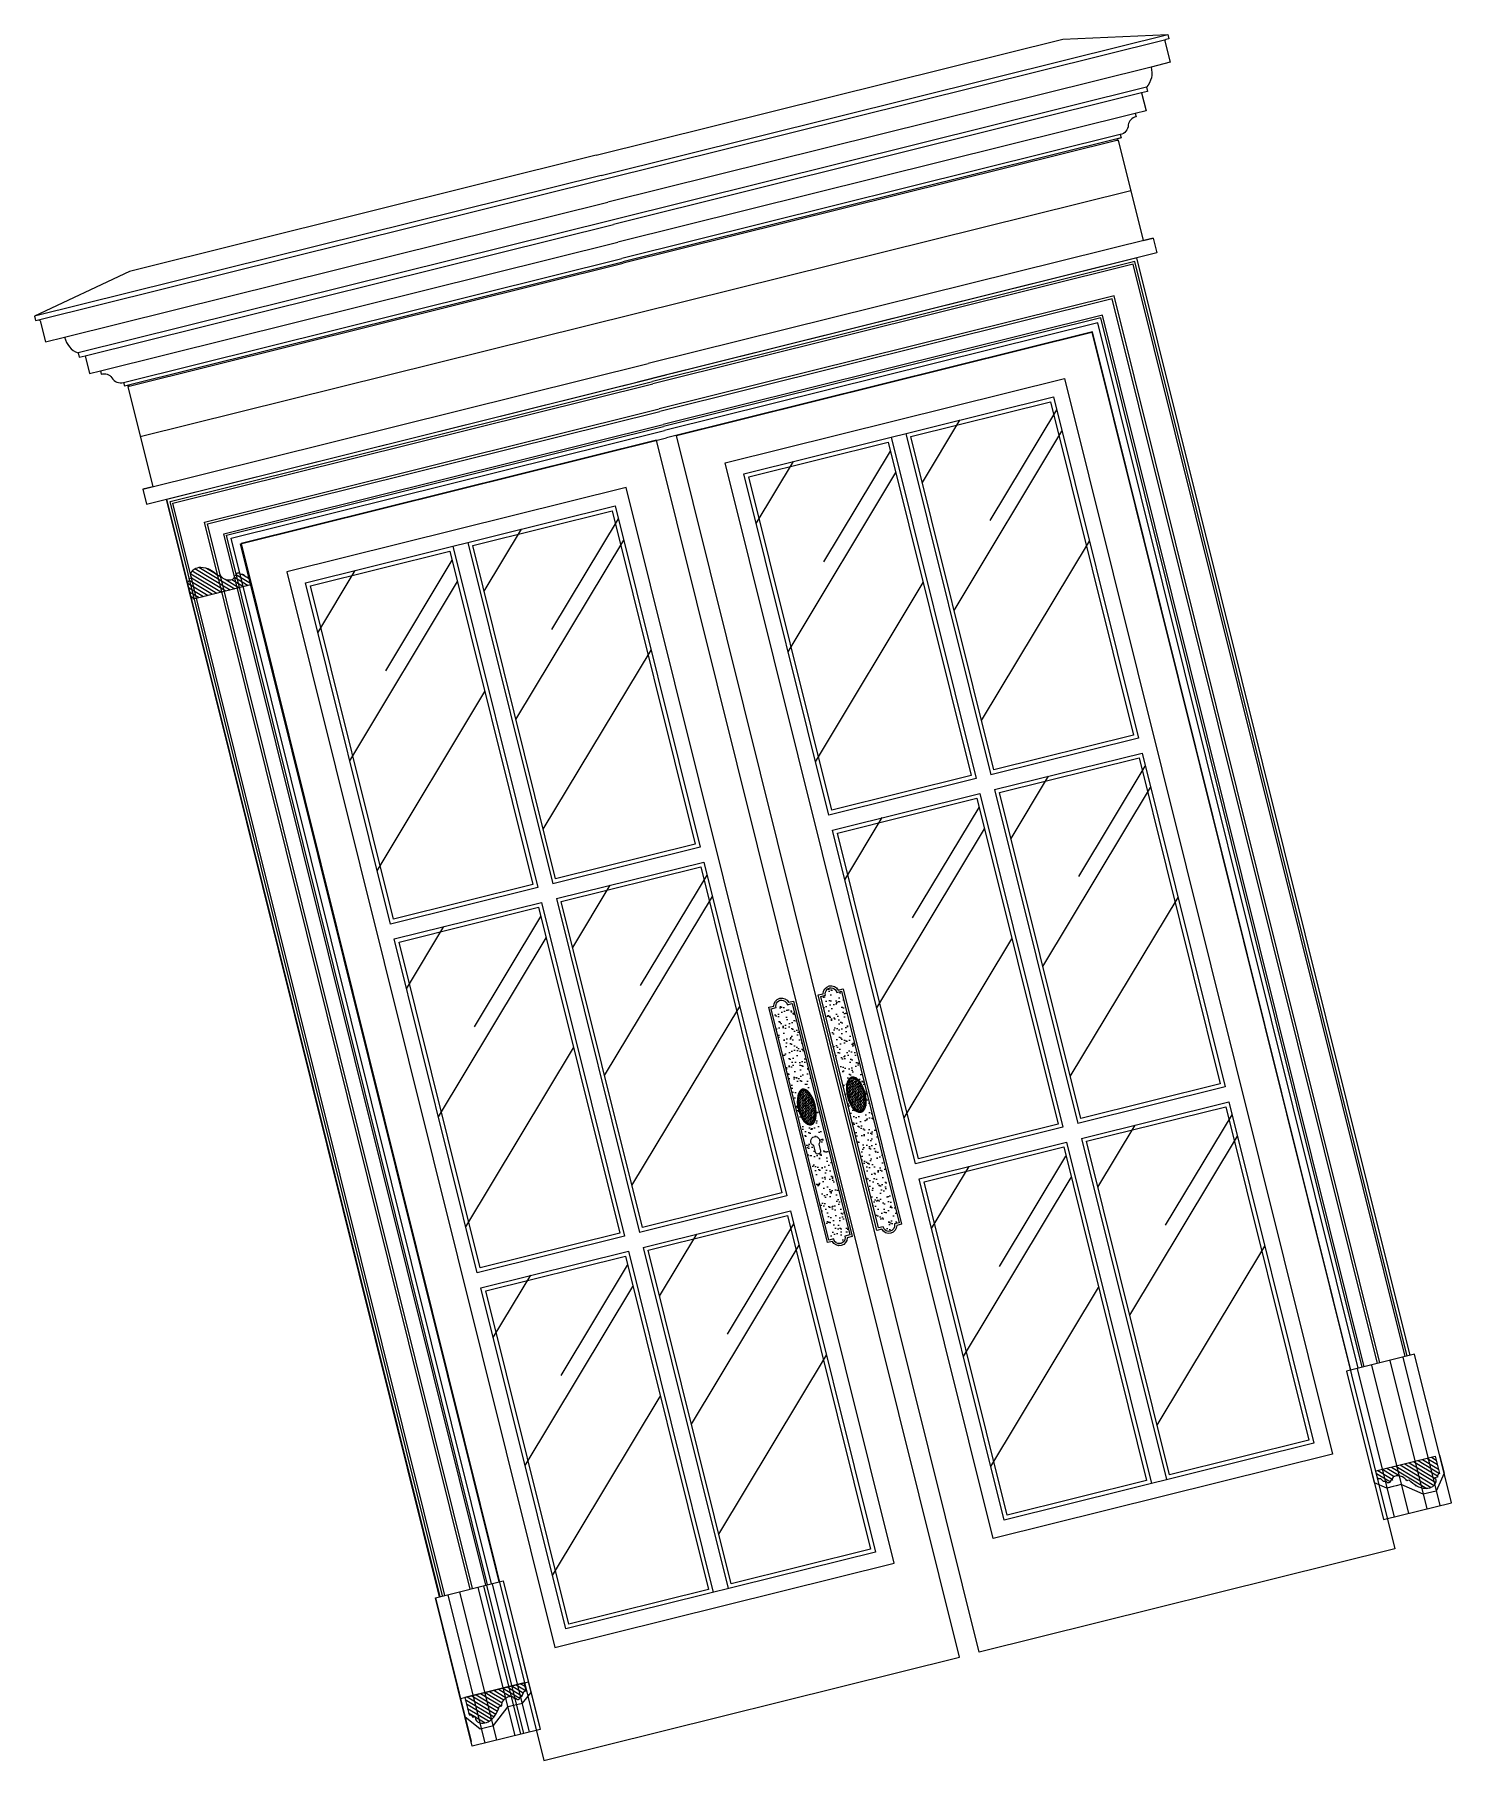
# Model space of a CAD drawing. Header units: inches. Extents: x -207898 to 3408902, y 497526 to 4632928.
# Drawn here: x 243022 to 245801, y 498471 to 501858 of the extents above; entities that cross this region are included whole.
import ezdxf

# ---------------------------------------------------------------- set-up
doc = ezdxf.new("R2010")
doc.units = ezdxf.units.IN
doc.header["$MEASUREMENT"] = 0
for name, color, linetype in [('8', 8, 'Continuous'), ('A-HATCH', 8, 'Continuous'), ('brass', 40, 'Continuous'), ('WOOD', 23, 'Continuous')]:
    doc.layers.add(name, color=color, linetype=linetype)
doc.layers.add('wood ELEVATION 2', color=32, linetype='Continuous', lineweight=18)
pattern_1 = [(148.971423, (246365.007, 479910.488), (-3.2732061, -5.4413805), [])]

msp = doc.modelspace()

# ---------------------------------------------------------------- hatches: boundary and pattern name
at = {"layer": 'A-HATCH'}
h = msp.add_hatch(dxfattribs=at)
h.set_pattern_fill('AR-RROOF', color=256, scale=20, angle=58.9714, style=0)
h.set_pattern_definition([(58.9714, (299905.6, 502671), (140.774, 1219.5395), [7620, -1016, 2540, -508]), (58.9714, (300036.2, 503380.9), (-840.819, -87.041), [1524, -167.64, 3048, -381]), (58.9714, (299666.52, 503111.25), (1069.9957, 2439.0581), [4064, -711.2, 2032, -508])])
h.paths.add_polyline_path([(245020.2, 501147.1), (244738.8, 501077.1), (244903.5, 500415.1), (245184.9, 500485.1)])
h = msp.add_hatch(dxfattribs=at)
h.set_pattern_fill('AR-RROOF', color=256, scale=20, angle=58.9714, style=0)
h.set_pattern_definition([(58.9714, (299579.57, 502589.9), (140.774, 1219.5395), [7620, -1016, 2540, -508]), (58.9714, (299710.2, 503299.8), (-840.819, -87.041), [1524, -167.64, 3048, -381]), (58.9714, (299340.48, 503030.13), (1069.9957, 2439.0581), [4064, -711.2, 2032, -508])])
h.paths.add_polyline_path([(244694.2, 501066), (244412.8, 500996), (244577.5, 500334), (244858.9, 500404)])
h = msp.add_hatch(dxfattribs=at)
h.set_pattern_fill('AR-RROOF', color=256, scale=20, angle=58.9714, style=0)
h.set_pattern_definition([(58.9714, (299045.86, 502457.1), (140.774, 1219.5395), [7620, -1016, 2540, -508]), (58.9714, (299176.5, 503167), (-840.819, -87.041), [1524, -167.64, 3048, -381]), (58.9714, (298806.78, 502897.35), (1069.9957, 2439.0581), [4064, -711.2, 2032, -508])])
h.paths.add_polyline_path([(244160.5, 500933.2), (243879.1, 500863.2), (244043.8, 500201.2), (244325.2, 500271.2)])
h = msp.add_hatch(dxfattribs=at)
h.set_pattern_fill('AR-RROOF', color=256, scale=20, angle=58.9714, style=0)
h.set_pattern_definition([(58.9714, (298719.83, 502376), (140.774, 1219.5395), [7620, -1016, 2540, -508]), (58.9714, (298850.44, 503085.9), (-840.819, -87.041), [1524, -167.64, 3048, -381]), (58.9714, (298480.74, 502816.23), (1069.9957, 2439.0581), [4064, -711.2, 2032, -508])])
h.paths.add_polyline_path([(243834.4, 500852.1), (243553, 500782.1), (243717.7, 500120), (243999.1, 500190.1)])
h = msp.add_hatch(dxfattribs=at)
h.set_pattern_fill('AR-RROOF', color=256, scale=20, angle=58.9714, style=0)
h.set_pattern_definition([(58.9714, (300079.5, 501972.1), (140.774, 1219.5395), [7620, -1016, 2540, -508]), (58.9714, (300210.1, 502682), (-840.819, -87.041), [1524, -167.64, 3048, -381]), (58.9714, (299840.4, 502412.32), (1069.9957, 2439.0581), [4064, -711.2, 2032, -508])])
h.paths.add_polyline_path([(245194.1, 500448.2), (244912.7, 500378.2), (245077.4, 499716.1), (245358.8, 499786.2)])
h = msp.add_hatch(dxfattribs=at)
h.set_pattern_fill('AR-RROOF', color=256, scale=20, angle=58.9714, style=0)
h.set_pattern_definition([(58.9714, (299753.46, 501890.97), (140.774, 1219.5395), [7620, -1016, 2540, -508]), (58.9714, (299884.1, 502600.86), (-840.819, -87.041), [1524, -167.64, 3048, -381]), (58.9714, (299514.37, 502331.2), (1069.9957, 2439.0581), [4064, -711.2, 2032, -508])])
h.paths.add_polyline_path([(244868.1, 500367.1), (244586.7, 500297.1), (244751.4, 499635), (245032.8, 499705)])
h = msp.add_hatch(dxfattribs=at)
h.set_pattern_fill('AR-RROOF', color=256, scale=20, angle=58.9714, style=0)
h.set_pattern_definition([(58.9714, (299219.76, 501758.2), (140.774, 1219.5395), [7620, -1016, 2540, -508]), (58.9714, (299350.4, 502468.1), (-840.819, -87.041), [1524, -167.64, 3048, -381]), (58.9714, (298980.67, 502198.42), (1069.9957, 2439.0581), [4064, -711.2, 2032, -508])])
h.paths.add_polyline_path([(244334.4, 500234.3), (244053, 500164.3), (244217.7, 499502.2), (244499.1, 499572.2)])
h = msp.add_hatch(dxfattribs=at)
h.set_pattern_fill('AR-RROOF', color=256, scale=20, angle=58.9714, style=0)
h.set_pattern_definition([(58.9714, (298893.7, 501677.07), (140.774, 1219.5395), [7620, -1016, 2540, -508]), (58.9714, (299024.33, 502386.96), (-840.819, -87.041), [1524, -167.64, 3048, -381]), (58.9714, (298654.63, 502117.3), (1069.9957, 2439.0581), [4064, -711.2, 2032, -508])])
h.paths.add_polyline_path([(244008.3, 500153.2), (243726.9, 500083.2), (243891.6, 499421.1), (244173, 499491.1)])
h = msp.add_hatch(dxfattribs=at)
h.set_pattern_fill('AR-RROOF', color=256, scale=20, angle=58.9714, style=0)
h.set_pattern_definition([(58.9714, (300249.77, 501287.7), (140.774, 1219.5395), [7620, -1016, 2540, -508]), (58.9714, (300380.4, 501997.6), (-840.819, -87.041), [1524, -167.64, 3048, -381]), (58.9714, (300010.68, 501727.95), (1069.9957, 2439.0581), [4064, -711.2, 2032, -508])])
h.paths.add_polyline_path([(245364.4, 499763.8), (245083, 499693.8), (245247.7, 499031.8), (245529.1, 499101.8)])
h = msp.add_hatch(dxfattribs=at)
h.set_pattern_fill('AR-RROOF', color=256, scale=20, angle=58.9714, style=0)
h.set_pattern_definition([(58.9714, (299923.73, 501206.6), (140.774, 1219.5395), [7620, -1016, 2540, -508]), (58.9714, (300054.34, 501916.5), (-840.819, -87.041), [1524, -167.64, 3048, -381]), (58.9714, (299684.64, 501646.83), (1069.9957, 2439.0581), [4064, -711.2, 2032, -508])])
h.paths.add_polyline_path([(245038.3, 499682.7), (244756.9, 499612.7), (244921.6, 498950.7), (245203, 499020.7)])
h = msp.add_hatch(dxfattribs=at)
h.set_pattern_fill('AR-RROOF', color=256, scale=20, angle=58.9714, style=0)
h.set_pattern_definition([(58.9714, (299390.03, 501073.8), (140.774, 1219.5395), [7620, -1016, 2540, -508]), (58.9714, (299520.64, 501783.7), (-840.819, -87.041), [1524, -167.64, 3048, -381]), (58.9714, (299150.94, 501514.05), (1069.9957, 2439.0581), [4064, -711.2, 2032, -508])])
h.paths.add_polyline_path([(244504.6, 499549.9), (244223.2, 499479.9), (244387.9, 498817.9), (244669.3, 498887.9)])
h = msp.add_hatch(dxfattribs=at)
h.set_pattern_fill('AR-RROOF', color=256, scale=20, angle=58.9714, style=0)
h.set_pattern_definition([(58.9714, (299064, 500992.7), (140.774, 1219.5395), [7620, -1016, 2540, -508]), (58.9714, (299194.6, 501702.6), (-840.819, -87.041), [1524, -167.64, 3048, -381]), (58.9714, (298824.9, 501432.93), (1069.9957, 2439.0581), [4064, -711.2, 2032, -508])])
h.paths.add_polyline_path([(244178.6, 499468.8), (243897.2, 499398.8), (244061.9, 498736.7), (244343.3, 498806.8)])
at = {"layer": 'brass', "lineweight": 0}
h = msp.add_hatch(dxfattribs=at)
h.set_pattern_fill('AR-SAND', color=256, scale=0.4, angle=13.9714)
h.set_pattern_definition([(51.471423, (189858.838, 499308.222), (-5.347595, 18.8428594), [0, -15.4432, 0, -17.272, 0, -16.51]), (21.471423, (189858.838, 499308.222), (10.526238, 32.166028), [0, -8.3312, 0, -13.9192, 0, -5.334]), (341.471423, (189846.71, 499305.205), (30.689795, 7.694809), [0, -5.08, 0, -18.288, 0, -23.876]), (331.471423, (189846.71, 499305.205), (27.48576, 16.027429), [0, -2.54, 0, -11.9888, 0, -13.716])])
edge = h.paths.add_edge_path()
edge.add_line((244563.8, 499970.4), (244573.2, 499972.8))
edge.add_arc((244584.1, 499976.1), 11.4, -349.0759, -162.9813, ccw=False)
edge.add_line((244595.3, 499978.2), (244604.6, 499980.6))
edge.add_line((244604.6, 499980.6), (244717.6, 499526.4))
edge.add_line((244717.6, 499526.4), (244708.2, 499524.1))
edge.add_arc((244697.4, 499520.8), 11.4, -169.0759, 17.0187, ccw=False)
edge.add_line((244686.2, 499518.6), (244676.8, 499516.3))
edge.add_line((244676.8, 499516.3), (244563.8, 499970.4))
edge = h.paths.add_edge_path(flags=16)
edge.add_line((244658.8, 499696.4), (244658.6, 499697.3))
edge.add_arc((244655.2, 499689.4), 8.54, 66.717, 138.3797)
edge.add_line((244648.8, 499695.1), (244649, 499694.5))
edge.add_arc((244655, 499690), 7.54, 59.1749, 142.4737, ccw=False)
edge = h.paths.add_edge_path(flags=16)
edge.add_ellipse((244633.5, 499777.5), major_axis=(8.7, -34.9), ratio=0.472222, start_angle=0, end_angle=360, ccw=False)
edge = h.paths.add_edge_path(flags=0)
edge.add_spline(control_points=[(244641.7, 499744.5), (244641, 499744.4), (244640.3, 499744.3), (244638.7, 499744.5), (244637.9, 499744.7), (244636.1, 499745.4), (244635.2, 499746), (244633.3, 499747.3), (244632.3, 499748.1), (244629.9, 499750.6), (244628.4, 499752.5), (244625.6, 499756.8), (244624.3, 499759.3), (244621.9, 499764.6), (244620.8, 499767.4), (244619, 499773.2), (244618.3, 499776.2), (244617.3, 499782.2), (244617, 499785.2), (244616.8, 499790.9), (244616.9, 499793.6), (244617.5, 499798.6), (244618, 499800.8), (244619.2, 499804.3), (244619.8, 499805.6), (244621.2, 499807.8), (244622, 499808.7), (244623.5, 499809.8), (244624.1, 499810.2), (244625.5, 499810.6), (244626.2, 499810.7), (244627.7, 499810.7), (244628.5, 499810.5), (244630.2, 499810), (244631.1, 499809.5), (244633, 499808.3), (244633.9, 499807.6), (244635.8, 499805.8), (244636.8, 499804.7), (244639.3, 499801.6), (244640.8, 499799.3), (244643.6, 499794.1), (244644.8, 499791.2), (244647, 499785.2), (244647.9, 499782), (244649.3, 499775.7), (244649.7, 499772.5), (244650.2, 499766.3), (244650.2, 499763.3), (244649.7, 499757.8), (244649.3, 499755.3), (244648.1, 499751.5), (244647.5, 499750.1), (244646.1, 499747.7), (244645.3, 499746.7), (244643.8, 499745.5), (244643.2, 499745.1), (244642.2, 499744.7), (244642, 499744.6), (244641.7, 499744.5)], knot_values=[0, 0, 0, 0, 0.16901, 0.16901, 0.33802, 0.33802, 0.50703, 0.50703, 0.67604, 0.67604, 0.938571, 0.938571, 1.201101, 1.201101, 1.463632, 1.463632, 1.726163, 1.726163, 1.988693, 1.988693, 2.251224, 2.251224, 2.513755, 2.513755, 2.724578, 2.724578, 2.935401, 2.935401, 3.103312, 3.103312, 3.271224, 3.271224, 3.439135, 3.439135, 3.607046, 3.607046, 3.774958, 3.774958, 3.942869, 3.942869, 4.222, 4.222, 4.501132, 4.501132, 4.780263, 4.780263, 5.059395, 5.059395, 5.338526, 5.338526, 5.617657, 5.617657, 5.833162, 5.833162, 6.048667, 6.048667, 6.216772, 6.216772, 6.283185, 6.283185, 6.283185, 6.283185], degree=3, periodic=0)
h = msp.add_hatch(dxfattribs=at)
h.set_pattern_fill('AR-SAND', color=256, scale=0.4, angle=13.9714)
h.set_pattern_definition([(51.471423, (189894.48, 499317.09), (-5.347595, 18.8428594), [0, -15.4432, 0, -17.272, 0, -16.51]), (21.471423, (189894.48, 499317.09), (10.526238, 32.166028), [0, -8.3312, 0, -13.9192, 0, -5.334]), (341.471423, (189882.353, 499314.073), (30.689795, 7.694809), [0, -5.08, 0, -18.288, 0, -23.876]), (331.471423, (189882.353, 499314.073), (27.48576, 16.027429), [0, -2.54, 0, -11.9888, 0, -13.716])])
h.paths.add_polyline_path([(244466.8, 499946.3), (244476.2, 499948.6, -1.054652), (244498.2, 499954.1), (244507.6, 499956.4), (244620.6, 499502.3), (244611.2, 499499.9, -1.054652), (244589.2, 499494.5), (244579.8, 499492.1)])
h.paths.add_polyline_path([(244563, 499667.3), (244559.8, 499680.4, 3.296663), (244550.1, 499678), (244553.3, 499664.9, 1)], flags=16)
edge = h.paths.add_edge_path(flags=16)
edge.add_ellipse((244536.4, 499753.4), major_axis=(8.7, -34.9), ratio=0.472222, start_angle=0, end_angle=360, ccw=False)
edge = h.paths.add_edge_path(flags=0)
edge.add_spline(control_points=[(244544.6, 499720.4), (244544, 499720.2), (244543.2, 499720.2), (244541.7, 499720.3), (244540.8, 499720.6), (244539.1, 499721.3), (244538.1, 499721.8), (244536.2, 499723.2), (244535.3, 499724), (244532.8, 499726.5), (244531.3, 499728.4), (244528.5, 499732.7), (244527.2, 499735.1), (244524.8, 499740.4), (244523.8, 499743.2), (244522, 499749.1), (244521.3, 499752.1), (244520.3, 499758.1), (244519.9, 499761.1), (244519.7, 499766.7), (244519.8, 499769.5), (244520.4, 499774.4), (244520.9, 499776.7), (244522.1, 499780.2), (244522.8, 499781.5), (244524.2, 499783.7), (244525, 499784.5), (244526.4, 499785.7), (244527.1, 499786), (244528.4, 499786.5), (244529.1, 499786.6), (244530.7, 499786.5), (244531.5, 499786.4), (244533.2, 499785.8), (244534.1, 499785.4), (244535.9, 499784.2), (244536.9, 499783.4), (244538.8, 499781.6), (244539.7, 499780.6), (244542.2, 499777.4), (244543.7, 499775.1), (244546.5, 499769.9), (244547.8, 499767.1), (244549.9, 499761), (244550.8, 499757.9), (244552.2, 499751.5), (244552.7, 499748.3), (244553.1, 499742.1), (244553.1, 499739.2), (244552.7, 499733.7), (244552.2, 499731.2), (244551, 499727.4), (244550.4, 499725.9), (244549, 499723.5), (244548.2, 499722.6), (244546.8, 499721.3), (244546.1, 499720.9), (244545.2, 499720.6), (244544.9, 499720.5), (244544.6, 499720.4)], knot_values=[0, 0, 0, 0, 0.16901, 0.16901, 0.33802, 0.33802, 0.50703, 0.50703, 0.67604, 0.67604, 0.938571, 0.938571, 1.201101, 1.201101, 1.463632, 1.463632, 1.726163, 1.726163, 1.988693, 1.988693, 2.251224, 2.251224, 2.513755, 2.513755, 2.724578, 2.724578, 2.935401, 2.935401, 3.103312, 3.103312, 3.271224, 3.271224, 3.439135, 3.439135, 3.607046, 3.607046, 3.774958, 3.774958, 3.942869, 3.942869, 4.222, 4.222, 4.501132, 4.501132, 4.780263, 4.780263, 5.059395, 5.059395, 5.338526, 5.338526, 5.617657, 5.617657, 5.833162, 5.833162, 6.048667, 6.048667, 6.216772, 6.216772, 6.283185, 6.283185, 6.283185, 6.283185], degree=3, periodic=0)
h = msp.add_hatch(dxfattribs=at)
h.set_pattern_fill('ANSI36', color=256, angle=13.9714)
h.set_pattern_definition([(58.971423, (189894.4806, 499317.0897), (0.1433651, 6.397811), [7.9375, -1.5875, 0, -1.5875])])
edge = h.paths.add_edge_path()
edge.add_spline(control_points=[(244544.6, 499720.4), (244544, 499720.2), (244543.2, 499720.2), (244541.7, 499720.3), (244540.8, 499720.6), (244539.1, 499721.3), (244538.1, 499721.8), (244536.2, 499723.2), (244535.3, 499724), (244532.8, 499726.5), (244531.3, 499728.4), (244528.5, 499732.7), (244527.2, 499735.1), (244524.8, 499740.4), (244523.8, 499743.2), (244522, 499749.1), (244521.3, 499752.1), (244520.3, 499758.1), (244519.9, 499761.1), (244519.7, 499766.7), (244519.8, 499769.5), (244520.4, 499774.4), (244520.9, 499776.7), (244522.1, 499780.2), (244522.8, 499781.5), (244524.2, 499783.7), (244525, 499784.5), (244526.4, 499785.7), (244527.1, 499786), (244528.4, 499786.5), (244529.1, 499786.6), (244530.7, 499786.5), (244531.5, 499786.4), (244533.2, 499785.8), (244534.1, 499785.4), (244535.9, 499784.2), (244536.9, 499783.4), (244538.8, 499781.6), (244539.7, 499780.6), (244542.2, 499777.4), (244543.7, 499775.1), (244546.5, 499769.9), (244547.8, 499767.1), (244549.9, 499761), (244550.8, 499757.9), (244552.2, 499751.5), (244552.7, 499748.3), (244553.1, 499742.1), (244553.1, 499739.2), (244552.7, 499733.7), (244552.2, 499731.2), (244551, 499727.4), (244550.4, 499725.9), (244549, 499723.5), (244548.2, 499722.6), (244546.8, 499721.3), (244546.1, 499720.9), (244545.2, 499720.6), (244544.9, 499720.5), (244544.6, 499720.4)], knot_values=[0, 0, 0, 0, 0.16901, 0.16901, 0.33802, 0.33802, 0.50703, 0.50703, 0.67604, 0.67604, 0.938571, 0.938571, 1.201101, 1.201101, 1.463632, 1.463632, 1.726163, 1.726163, 1.988693, 1.988693, 2.251224, 2.251224, 2.513755, 2.513755, 2.724578, 2.724578, 2.935401, 2.935401, 3.103312, 3.103312, 3.271224, 3.271224, 3.439135, 3.439135, 3.607046, 3.607046, 3.774958, 3.774958, 3.942869, 3.942869, 4.222, 4.222, 4.501132, 4.501132, 4.780263, 4.780263, 5.059395, 5.059395, 5.338526, 5.338526, 5.617657, 5.617657, 5.833162, 5.833162, 6.048667, 6.048667, 6.216772, 6.216772, 6.283185, 6.283185, 6.283185, 6.283185], degree=3, periodic=0)
h = msp.add_hatch(dxfattribs=at)
h.set_pattern_fill('ANSI36', color=256, angle=13.9714)
h.set_pattern_definition([(58.971423, (189858.8376, 499308.2218), (0.1433651, 6.397811), [7.9375, -1.5875, 0, -1.5875])])
edge = h.paths.add_edge_path()
edge.add_spline(control_points=[(244641.7, 499744.5), (244641, 499744.4), (244640.3, 499744.3), (244638.7, 499744.5), (244637.9, 499744.7), (244636.1, 499745.4), (244635.2, 499746), (244633.3, 499747.3), (244632.3, 499748.1), (244629.9, 499750.6), (244628.4, 499752.5), (244625.6, 499756.8), (244624.3, 499759.3), (244621.9, 499764.6), (244620.8, 499767.4), (244619, 499773.2), (244618.3, 499776.2), (244617.3, 499782.2), (244617, 499785.2), (244616.8, 499790.9), (244616.9, 499793.6), (244617.5, 499798.6), (244618, 499800.8), (244619.2, 499804.3), (244619.8, 499805.6), (244621.2, 499807.8), (244622, 499808.7), (244623.5, 499809.8), (244624.1, 499810.2), (244625.5, 499810.6), (244626.2, 499810.7), (244627.7, 499810.7), (244628.5, 499810.5), (244630.2, 499810), (244631.1, 499809.5), (244633, 499808.3), (244633.9, 499807.6), (244635.8, 499805.8), (244636.8, 499804.7), (244639.3, 499801.6), (244640.8, 499799.3), (244643.6, 499794.1), (244644.8, 499791.2), (244647, 499785.2), (244647.9, 499782), (244649.3, 499775.7), (244649.7, 499772.5), (244650.2, 499766.3), (244650.2, 499763.3), (244649.7, 499757.8), (244649.3, 499755.3), (244648.1, 499751.5), (244647.5, 499750.1), (244646.1, 499747.7), (244645.3, 499746.7), (244643.8, 499745.5), (244643.2, 499745.1), (244642.2, 499744.7), (244642, 499744.6), (244641.7, 499744.5)], knot_values=[0, 0, 0, 0, 0.16901, 0.16901, 0.33802, 0.33802, 0.50703, 0.50703, 0.67604, 0.67604, 0.938571, 0.938571, 1.201101, 1.201101, 1.463632, 1.463632, 1.726163, 1.726163, 1.988693, 1.988693, 2.251224, 2.251224, 2.513755, 2.513755, 2.724578, 2.724578, 2.935401, 2.935401, 3.103312, 3.103312, 3.271224, 3.271224, 3.439135, 3.439135, 3.607046, 3.607046, 3.774958, 3.774958, 3.942869, 3.942869, 4.222, 4.222, 4.501132, 4.501132, 4.780263, 4.780263, 5.059395, 5.059395, 5.338526, 5.338526, 5.617657, 5.617657, 5.833162, 5.833162, 6.048667, 6.048667, 6.216772, 6.216772, 6.283185, 6.283185, 6.283185, 6.283185], degree=3, periodic=0)
at = {"layer": 'WOOD', "ltscale": 5}
h = msp.add_hatch(dxfattribs=at)
h.set_pattern_fill('ANSI31', color=256, scale=2, angle=103.9714, style=0)
h.set_pattern_definition([(148.971423, (245988.935, 481422.081), (-3.2732061, -5.4413805), [])])
edge = h.paths.add_edge_path()
edge.add_spline(control_points=[(243330.1, 500791.8), (243329.3, 500793.4), (243327.1, 500798.1), (243330.3, 500807.1), (243341.1, 500813.3), (243355.1, 500813.3), (243369.3, 500806.9), (243377.1, 500800.3), (243380.9, 500796.5)], knot_values=[0, 0, 0, 0, 5.415004, 14.845554, 25.171787, 40.963284, 54.877228, 71.203181, 71.203181, 71.203181, 71.203181], degree=3, periodic=0)
edge.add_line((243380.9, 500796.5), (243385.8, 500797.7))
edge.add_spline(control_points=[(243385.8, 500797.7), (243386.2, 500797), (243387.9, 500794.1), (243393.1, 500789.6), (243401.5, 500787.2), (243408.6, 500788.2), (243412.5, 500790.7), (243413.8, 500793.3), (243413.8, 500795.1), (243413.5, 500796.1)], knot_values=[0, 0, 0, 0, 2.324395, 10.044553, 19.936108, 27.718662, 30.95963, 33.124227, 36.170003, 36.170003, 36.170003, 36.170003], degree=3, periodic=0)
edge.add_line((243413.5, 500796.1), (243417.4, 500797.1))
edge.add_arc((243421.3, 500798), 4, -346.0286, -166.0286, ccw=False)
edge.add_spline(control_points=[(243425.2, 500799), (243426.4, 500799.4), (243429, 500799.7), (243432.3, 500798.1), (243434.3, 500795.5), (243437.5, 500793.1), (243440.4, 500793.5), (243441.9, 500793.9)], knot_values=[0, 0, 0, 0, 4.057479, 7.238849, 10.438183, 13.975032, 18.589448, 18.589448, 18.589448, 18.589448], degree=3, periodic=0)
edge.add_line((243441.9, 500793.9), (243445.8, 500778.4))
edge.add_line((243445.8, 500778.4), (243329.3, 500749.4))
edge.add_line((243329.3, 500749.4), (243320.9, 500783.3))
edge.add_arc((243319.4, 500789.2), 6, -76.0286, 13.9714)
edge.add_line((243325.2, 500790.6), (243330.1, 500791.8))
h = msp.add_hatch(dxfattribs=at)
h.set_pattern_fill('ANSI31', color=256, scale=2, angle=103.9714, style=0)
h.set_pattern_definition(pattern_1)
edge = h.paths.add_edge_path()
edge.add_spline(control_points=[(245768.5, 499025.7), (245769.4, 499024.1), (245771.5, 499019.4), (245768.3, 499010.5), (245757.6, 499004.3), (245743.5, 499004.2), (245729.3, 499010.6), (245721.5, 499017.2), (245717.7, 499021)], knot_values=[0, 0, 0, 0, 5.415004, 14.845554, 25.171787, 40.963284, 54.877228, 71.203181, 71.203181, 71.203181, 71.203181], degree=3, periodic=0)
edge.add_line((245717.7, 499021), (245712.8, 499019.8))
edge.add_spline(control_points=[(245712.8, 499019.8), (245712.5, 499020.5), (245710.7, 499023.4), (245705.6, 499027.9), (245697.1, 499030.3), (245690, 499029.3), (245686.2, 499026.8), (245684.9, 499024.2), (245684.9, 499022.4), (245685.1, 499021.4)], knot_values=[0, 0, 0, 0, 2.324395, 10.044553, 19.936108, 27.718662, 30.95963, 33.124227, 36.170003, 36.170003, 36.170003, 36.170003], degree=3, periodic=0)
edge.add_line((245685.1, 499021.4), (245681.2, 499020.5))
edge.add_arc((245677.3, 499019.5), 4, -526.0286, -346.0286, ccw=False)
edge.add_spline(control_points=[(245673.5, 499018.5), (245672.2, 499018.1), (245669.6, 499017.9), (245666.3, 499019.4), (245664.4, 499022.1), (245661.1, 499024.4), (245658.2, 499024), (245656.7, 499023.6)], knot_values=[0, 0, 0, 0, 4.057479, 7.238849, 10.438183, 13.975032, 18.589448, 18.589448, 18.589448, 18.589448], degree=3, periodic=0)
edge.add_line((245656.7, 499023.6), (245652.9, 499039.2))
edge.add_line((245652.9, 499039.2), (245769.3, 499068.1))
edge.add_line((245769.3, 499068.1), (245777.8, 499034.2))
edge.add_arc((245779.2, 499028.4), 6, -256.0286, -166.0286)
edge.add_line((245773.4, 499026.9), (245768.5, 499025.7))
h = msp.add_hatch(dxfattribs=at)
h.set_pattern_fill('ANSI31', color=256, scale=2, angle=103.9714, style=0)
h.set_pattern_definition(pattern_1)
edge = h.paths.add_edge_path()
edge.add_spline(control_points=[(243886, 498557.3), (243886.1, 498555.5), (243886.3, 498550.4), (243893.4, 498544), (243905.8, 498543.5), (243918.2, 498550.1), (243927.7, 498562.4), (243931.6, 498571.8), (243933.1, 498577.1)], knot_values=[0, 0, 0, 0, 5.415004, 14.845554, 25.171787, 40.963284, 54.877228, 71.203181, 71.203181, 71.203181, 71.203181], degree=3, periodic=0)
edge.add_line((243933.1, 498577.1), (243938, 498578.3))
edge.add_spline(control_points=[(243938, 498578.3), (243938, 498579), (243938.2, 498582.4), (243940.6, 498588.8), (243947, 498594.9), (243953.7, 498597.3), (243958.3, 498596.9), (243960.6, 498595.3), (243961.5, 498593.7), (243961.8, 498592.7)], knot_values=[0, 0, 0, 0, 2.324395, 10.044553, 19.936108, 27.718662, 30.95963, 33.124227, 36.170003, 36.170003, 36.170003, 36.170003], degree=3, periodic=0)
edge.add_line((243961.8, 498592.7), (243965.6, 498593.6))
edge.add_arc((243969.5, 498594.6), 4, 193.9714, 373.9714)
edge.add_spline(control_points=[(243973.4, 498595.6), (243974.7, 498595.8), (243977.1, 498596.8), (243979.3, 498599.7), (243979.8, 498602.9), (243981.5, 498606.5), (243984.3, 498607.5), (243985.8, 498607.9)], knot_values=[0, 0, 0, 0, 4.057479, 7.238849, 10.438183, 13.975032, 18.589448, 18.589448, 18.589448, 18.589448], degree=3, periodic=0)
edge.add_line((243985.8, 498607.9), (243981.9, 498623.4))
edge.add_line((243981.9, 498623.4), (243865.5, 498594.5))
edge.add_line((243865.5, 498594.5), (243873.9, 498560.5))
edge.add_arc((243875.4, 498554.7), 6, 13.9714, 103.9714, ccw=False)
edge.add_line((243881.2, 498556.1), (243886, 498557.3))

# ---------------------------------------------------------------- linework, layer by layer
at = {"layer": '8', "ltscale": 5, "elevation": 0}
for points in [[(244280.6, 501071.6), (245095.7, 501274.4), (245689.9, 498886.2), (244874.8, 498683.4)], [(244241.8, 501062), (243426.6, 500859.2), (244020.8, 498470.9), (244836, 498673.7)]]:
    msp.add_lwpolyline(points, close=True, dxfattribs=at)
at = {"layer": 'brass', "elevation": 0}
for points in [[(244597.8, 499983), (244607.5, 499985.4), (244722.4, 499523.5), (244712.7, 499521.1, -0.798957), (244683.6, 499513.8), (244673.9, 499511.4), (244559, 499973.3), (244568.7, 499975.8, -0.798957)], [(244500.8, 499958.9), (244510.5, 499961.3), (244625.4, 499499.4), (244615.7, 499496.9, -0.798957), (244586.6, 499489.7), (244576.9, 499487.3), (244462, 499949.2), (244471.7, 499951.6, -0.798957)], [(244559.8, 499680.4), (244563, 499667.3, -1), (244553.3, 499664.9), (244550.1, 499678, -3.296663)]]:
    msp.add_lwpolyline(points, format="xyb", close=True, dxfattribs=at)
at = {"layer": 'brass', "lineweight": 0, "elevation": 0}
for points in [[(244595.3, 499978.2), (244604.6, 499980.6), (244717.6, 499526.4), (244708.2, 499524.1, -1.054652), (244686.2, 499518.6), (244676.8, 499516.3), (244563.8, 499970.4), (244573.2, 499972.8, -1.054652)], [(244498.2, 499954.1), (244507.6, 499956.4), (244620.6, 499502.3), (244611.2, 499499.9, -1.054652), (244589.2, 499494.5), (244579.8, 499492.1), (244466.8, 499946.3), (244476.2, 499948.6, -1.054652)]]:
    msp.add_lwpolyline(points, format="xyb", close=True, dxfattribs=at)
at = {"layer": 'brass'}
msp.add_ellipse((244633.5, 499777.5, 0), major_axis=(8.7, -34.9), ratio=0.472222, dxfattribs=at)
at = {"layer": 'brass', "extrusion": (0, 0, -1)}
msp.add_ellipse((244536.4, 499753.4, 0), major_axis=(8.7, -34.9), ratio=0.472222, dxfattribs=at)
at = {"layer": 'brass', "lineweight": 0}
for points in [[(244544.6, 499720.4, 0), (244544, 499720.2, 0), (244543.2, 499720.2, 0), (244541.7, 499720.3, 0), (244540.8, 499720.6, 0), (244539.1, 499721.3, 0), (244538.1, 499721.8, 0), (244536.2, 499723.2, 0), (244535.3, 499724, 0), (244532.8, 499726.5, 0), (244531.3, 499728.4, 0), (244528.5, 499732.7, 0), (244527.2, 499735.1, 0), (244524.8, 499740.4, 0), (244523.8, 499743.2, 0), (244522, 499749.1, 0), (244521.3, 499752.1, 0), (244520.3, 499758.1, 0), (244519.9, 499761.1, 0), (244519.7, 499766.7, 0), (244519.8, 499769.5, 0), (244520.4, 499774.4, 0), (244520.9, 499776.7, 0), (244522.1, 499780.2, 0), (244522.8, 499781.5, 0), (244524.2, 499783.7, 0), (244525, 499784.5, 0), (244526.4, 499785.7, 0), (244527.1, 499786, 0), (244528.4, 499786.5, 0), (244529.1, 499786.6, 0), (244530.7, 499786.5, 0), (244531.5, 499786.4, 0), (244533.2, 499785.8, 0), (244534.1, 499785.4, 0), (244535.9, 499784.2, 0), (244536.9, 499783.4, 0), (244538.8, 499781.6, 0), (244539.7, 499780.6, 0), (244542.2, 499777.4, 0), (244543.7, 499775.1, 0), (244546.5, 499769.9, 0), (244547.8, 499767.1, 0), (244549.9, 499761, 0), (244550.8, 499757.9, 0), (244552.2, 499751.5, 0), (244552.7, 499748.3, 0), (244553.1, 499742.1, 0), (244553.1, 499739.2, 0), (244552.7, 499733.7, 0), (244552.2, 499731.2, 0), (244551, 499727.4, 0), (244550.4, 499725.9, 0), (244549, 499723.5, 0), (244548.2, 499722.6, 0), (244546.8, 499721.3, 0), (244546.1, 499720.9, 0), (244545.2, 499720.6, 0), (244544.9, 499720.5, 0), (244544.6, 499720.4, 0)], [(244641.7, 499744.5, 0), (244642.4, 499744.7, 0), (244643.1, 499745, 0), (244644.4, 499745.9, 0), (244645, 499746.5, 0), (244646.2, 499747.9, 0), (244646.8, 499748.8, 0), (244647.8, 499750.9, 0), (244648.3, 499752.1, 0), (244649.3, 499755.5, 0), (244649.7, 499757.8, 0), (244650.2, 499762.9, 0), (244650.2, 499765.7, 0), (244649.8, 499771.5, 0), (244649.4, 499774.5, 0), (244648.3, 499780.5, 0), (244647.5, 499783.5, 0), (244645.6, 499789.3, 0), (244644.5, 499792, 0), (244642, 499797.2, 0), (244640.6, 499799.5, 0), (244637.8, 499803.6, 0), (244636.3, 499805.4, 0), (244633.6, 499807.9, 0), (244632.4, 499808.8, 0), (244630.1, 499810, 0), (244629, 499810.4, 0), (244627.2, 499810.7, 0), (244626.5, 499810.7, 0), (244625, 499810.5, 0), (244624.4, 499810.3, 0), (244623.1, 499809.5, 0), (244622.4, 499809, 0), (244621.2, 499807.7, 0), (244620.6, 499806.9, 0), (244619.5, 499805, 0), (244619, 499803.9, 0), (244618.2, 499801.4, 0), (244617.8, 499800, 0), (244617.1, 499796.1, 0), (244616.8, 499793.3, 0), (244616.8, 499787.4, 0), (244617.1, 499784.3, 0), (244618, 499778, 0), (244618.6, 499774.8, 0), (244620.4, 499768.5, 0), (244621.5, 499765.4, 0), (244624, 499759.8, 0), (244625.4, 499757.1, 0), (244628.4, 499752.5, 0), (244630, 499750.5, 0), (244632.8, 499747.7, 0), (244634, 499746.7, 0), (244636.4, 499745.3, 0), (244637.5, 499744.8, 0), (244639.4, 499744.4, 0), (244640.1, 499744.3, 0), (244641.1, 499744.4, 0), (244641.4, 499744.5, 0), (244641.7, 499744.5, 0)]]:
    msp.add_open_spline(points, degree=3, knots=[0, 0, 0, 0, 0.16901, 0.16901, 0.33802, 0.33802, 0.50703, 0.50703, 0.67604, 0.67604, 0.938571, 0.938571, 1.201101, 1.201101, 1.463632, 1.463632, 1.726163, 1.726163, 1.988693, 1.988693, 2.251224, 2.251224, 2.513755, 2.513755, 2.724578, 2.724578, 2.935401, 2.935401, 3.103312, 3.103312, 3.271224, 3.271224, 3.439135, 3.439135, 3.607046, 3.607046, 3.774958, 3.774958, 3.942869, 3.942869, 4.222, 4.222, 4.501132, 4.501132, 4.780263, 4.780263, 5.059395, 5.059395, 5.338526, 5.338526, 5.617657, 5.617657, 5.833162, 5.833162, 6.048667, 6.048667, 6.216772, 6.216772, 6.283185, 6.283185, 6.283185, 6.283185], dxfattribs=at)
at = {"layer": 'WOOD', "ltscale": 5}
msp.add_line((243941.1, 498823.4, 0), (244012.2, 498537.5, 0), dxfattribs=at)
at = {"layer": 'WOOD', "lineweight": 0, "elevation": 0}
for points in [[(243023.7, 501296.8), (243029.4, 501298.3)], [(243152.4, 501191.6), (243154.8, 501192.2)]]:
    msp.add_lwpolyline(points, dxfattribs=at)
at = {"layer": 'WOOD', "ltscale": 5, "elevation": 0}
for points in [[(243280.3, 500946.4), (244232.2, 501183.2)], [(243857.1, 498592.4), (243990.3, 498625.5)]]:
    msp.add_lwpolyline(points, dxfattribs=at)
at = {"layer": 'wood ELEVATION 2'}
for p, q in [((243229.1, 501069.2, 0), (245171.8, 501552.5, 0)), ((244154.9, 501494.2, 0), (243107.1, 501233.5, 0)), ((244701.9, 501067.9, 0), (244868.6, 500398.1, 0)), ((244731, 501075.2, 0), (244897.7, 500405.4, 0)), ((243842.2, 500854, 0), (244008.8, 500184.2, 0)), ((243871.3, 500861.3, 0), (244038, 500191.5, 0)), ((244875.8, 500369, 0), (245038.8, 499713.8, 0)), ((244904.9, 500376.3, 0), (245068, 499721, 0)), ((244016.1, 500155.1, 0), (244179.1, 499499.9, 0)), ((244045.2, 500162.4, 0), (244208.2, 499507.1, 0)), ((245046.1, 499684.6, 0), (245212.7, 499014.8, 0)), ((245075.2, 499691.9, 0), (245241.9, 499022.1, 0)), ((244215.5, 499478, 0), (244382.1, 498808.2, 0)), ((244186.4, 499470.7, 0), (244353, 498800.9, 0)), ((245615.9, 499240.1, 0), (245688.4, 498948.7, 0)), ((245644.1, 499247.1, 0), (245716.6, 498955.7, 0)), ((245680, 499256, 0), (245752.5, 498964.7, 0)), ((245705.8, 499262.4, 0), (245778.3, 498971.1, 0)), ((243855.1, 498802, 0), (243927.6, 498510.6, 0)), ((243891, 498810.9, 0), (243963.5, 498519.6, 0)), ((243902.5, 498813.8, 0), (243975, 498522.4, 0)), ((243908.3, 498815.2, 0), (243980.8, 498523.9, 0)), ((243919.2, 498817.9, 0), (243991.7, 498526.6, 0)), ((243807.8, 498790.2, 0), (243878.1, 498507.9, 0)), ((243832.3, 498796.3, 0), (243904.7, 498504.9, 0))]:
    msp.add_line(p, q, dxfattribs=at)
at = {"layer": 'wood ELEVATION 2', "elevation": 0}
for points in [[(243026.5, 501297.6), (245240.9, 501848.5)], [(245211.6, 501794.5), (244146.1, 501529.4)], [(245202.7, 501754.9), (244154.9, 501494.2)], [(245193.1, 501743.6), (244157, 501485.8)], [(245180.6, 501703.1), (244165.7, 501450.6)], [(245151.2, 501661.8), (244173.7, 501418.6)], [(245152.8, 501655.3), (244175.3, 501412.1)], [(245147.3, 501651), (244176, 501409.3)], [(244133.1, 501581.8), (243021.6, 501305.3)], [(243080.6, 501264.3), (244146.1, 501529.4)], [(243120.8, 501228), (244157, 501485.8)], [(243150.8, 501198.1), (244165.7, 501450.6)], [(245215.7, 501458.9), (244225, 501212.4)], [(243196.1, 501175.4), (244173.7, 501418.6)], [(243197.8, 501168.9), (244175.3, 501412.1)], [(243204.6, 501167.6), (244176, 501409.3)], [(245720.1, 499266), (245184.1, 501420.1), (244232.2, 501183.2)], [(245714.3, 499264.5), (245179.8, 501412.8), (244233.7, 501177.4)], [(245710, 499263.5), (245176.6, 501407.5), (244234.7, 501173.1)], [(245660.4, 499251.2), (245139.4, 501345.6), (244247.1, 501123.6)], [(245655.6, 499249.9), (245135.7, 501339.5), (244248.3, 501118.7)], [(245629.8, 499243.5), (245116.3, 501307.4), (244254.7, 501093)], [(245625.9, 499242.6), (245113.4, 501302.5), (244255.6, 501089.1)], [(245618.2, 499240.6), (245107.6, 501292.8), (244257.6, 501081.4)], [(245603.6, 499237), (245096.7, 501274.7), (244261.2, 501066.8)], [(243234.2, 500965.9), (244225, 501212.4)], [(243816.2, 498792.3), (243280.3, 500946.4), (244232.2, 501183.2)], [(243822.1, 498793.8), (243287.6, 500942), (244233.7, 501177.4)], [(243826.3, 498794.8), (243292.9, 500938.8), (244234.7, 501173.1)], [(244868.6, 500398.1), (244579.4, 500326.2), (244412.8, 500996), (245020.2, 501147.1), (245186.9, 500477.3), (244897.7, 500405.4)], [(243875.9, 498807.2), (243354.8, 500901.6), (244247.1, 501123.6)], [(243880.7, 498808.4), (243360.8, 500898), (244248.3, 501118.7)], [(243906.5, 498814.8), (243393, 500878.6), (244254.7, 501093)], [(243910.4, 498815.7), (243397.8, 500875.7), (244255.6, 501089.1)], [(243918.1, 498817.7), (243407.5, 500869.9), (244257.6, 501081.4)], [(243932.7, 498821.3), (243425.7, 500858.9), (244261.2, 501066.8)], [(243280.3, 500946.4), (243816.3, 498792.3)], [(244008.8, 500184.2), (243719.7, 500112.3), (243553, 500782.1), (244160.5, 500933.2), (244327.1, 500263.4), (244038, 500191.5)], [(244904.9, 500376.3), (245194.1, 500448.2), (245357.1, 499792.9), (245068, 499721)], [(245038.8, 499713.8), (244749.7, 499641.8), (244586.7, 500297.1), (244875.8, 500369)], [(244045.2, 500162.4), (244334.4, 500234.3), (244497.4, 499579), (244208.2, 499507.1)], [(244179.1, 499499.9), (243889.9, 499427.9), (243726.9, 500083.2), (244016.1, 500155.1)], [(245075.2, 499691.9), (245364.4, 499763.8), (245531, 499094), (244923.6, 498942.9), (244756.9, 499612.7), (245046.1, 499684.6)], [(244215.5, 499478), (244504.6, 499549.9), (244671.3, 498880.1), (244063.8, 498729), (243897.2, 499398.8), (244186.4, 499470.7)], [(245777.7, 499070.2), (245786.5, 499035.1), (245771.1, 498999.8), (245745.3, 498993.4), (245702.4, 499012.5), (245692.2, 499010), (245686.3, 499008.5), (245674.3, 499005.5), (245649.7, 499015.9), (245644.5, 499037.1)], [(243857.1, 498592.4), (243865.8, 498557.2), (243895.8, 498533.3), (243921.7, 498539.7), (243950.6, 498576.7), (243960.9, 498579.2), (243966.7, 498580.7), (243978.8, 498583.7), (243995.6, 498604.3), (243990.3, 498625.5)]]:
    msp.add_lwpolyline(points, dxfattribs=at)
for points in [[(244123.2, 501621.3), (245038.8, 501849.1), (245244.5, 501858.4), (245246.6, 501849.9), (245240.9, 501848.5, 0.415481), (245238.9, 501845.2), (245249.2, 501803.9), (245211.6, 501794.5, -0.258435), (245202.7, 501754.9), (245204.8, 501746.5), (245193.1, 501743.6), (245201.9, 501708.4), (245180.6, 501703.1), (245182.2, 501696.6, 0.323414), (245167, 501680.8, -0.343759), (245151.2, 501661.8), (245152.8, 501655.3), (245144.3, 501653.2), (245145, 501650.4), (245147.3, 501651), (245196.3, 501454), (245215.7, 501458.9), (245223, 501429.7), (245144.4, 501410.2), (244204, 501176.2)], [(244133.1, 501581.8), (245049.6, 501809.9), (245244.5, 501858.4), (245246.6, 501849.9), (245240.9, 501848.5, 0.415481), (245238.9, 501845.2), (245249.2, 501803.9), (245211.6, 501794.5, -0.258435), (245202.7, 501754.9), (245204.8, 501746.5), (245193.1, 501743.6), (245201.9, 501708.4), (245180.6, 501703.1), (245182.2, 501696.6, 0.323414), (245167, 501680.8, -0.343759), (245151.2, 501661.8), (245152.8, 501655.3), (245144.3, 501653.2), (245145, 501650.4), (245147.3, 501651), (245196.3, 501454), (245215.7, 501458.9), (245223, 501429.7), (245145.3, 501410.4), (244204, 501176.2)], [(244123.2, 501621.3), (243207.6, 501393.5), (243021.6, 501305.3), (243023.7, 501296.8), (243029.4, 501298.3, -0.415481), (243032.7, 501296.3), (243043, 501255), (243080.6, 501264.3, 0.258435), (243107.1, 501233.5), (243109.1, 501225.1), (243120.8, 501228), (243129.5, 501192.8), (243150.8, 501198.1), (243152.4, 501191.6, -0.323414), (243173.3, 501184.8, 0.343759), (243196.1, 501175.4), (243197.8, 501168.9), (243206.3, 501171), (243207, 501168.2), (243204.6, 501167.6), (243253.6, 500970.7), (243234.2, 500965.9), (243241.5, 500936.8), (243320.1, 500956.3), (244260.4, 501190.3)], [(243326.9, 500759.1), (243320.9, 500783.4, 0.421809), (243325.2, 500790.6), (243330.1, 500791.8, -0.192449), (243328.4, 500800.5, -0.19809), (243334.8, 500809.3, -0.13619), (243347.7, 500812.9, -0.128315), (243365.7, 500808.2, -0.073849), (243380.9, 500796.5), (243385.8, 500797.7, 0.15485), (243393.4, 500790.2, 0.124032), (243403.4, 500787.8, 0.094818), (243409.3, 500788.9, 0.081091), (243411.9, 500790.5, 0.20766), (243413.7, 500794.4, 0.063312), (243413.5, 500796.1), (243417.4, 500797.1, -0.425676), (243420.5, 500801.9, -0.400162), (243425.2, 500799, -0.316236), (243433.2, 500796.9, 0.101923), (243436.5, 500794, 0.175196), (243441.9, 500793.9), (243445.8, 500778.4), (243333.2, 500750.4), (243332.2, 500754.2), (243328.4, 500753.3), (243320.9, 500783.4)], [(245769.3, 499068.1), (245777.8, 499034.1, 0.421809), (245773.4, 499026.9), (245768.5, 499025.7, -0.192449), (245770.2, 499017, -0.19809), (245763.8, 499008.2, -0.13619), (245750.9, 499004.6, -0.128315), (245732.9, 499009.3, -0.073849), (245717.7, 499021), (245712.8, 499019.8, 0.15485), (245705.2, 499027.4, 0.124032), (245695.3, 499029.7, 0.094818), (245689.4, 499028.6, 0.081091), (245686.7, 499027.1, 0.20766), (245684.9, 499023.1, 0.063312), (245685.1, 499021.4), (245681.2, 499020.5, -0.425676), (245678.1, 499015.6, -0.400162), (245673.5, 499018.5, -0.316236), (245665.5, 499020.6, 0.101923), (245662.1, 499023.5, 0.175196), (245656.7, 499023.6), (245652.9, 499039.2), (245769.3, 499068.1)], [(243865.5, 498594.5), (243873.9, 498560.4, -0.421809), (243881.2, 498556.1), (243886, 498557.3, 0.192449), (243888.6, 498548.9, 0.19809), (243898.4, 498544.1, 0.13619), (243911.5, 498547, 0.128315), (243925.2, 498559.6, 0.073849), (243933.1, 498577), (243938, 498578.2, -0.15485), (243941.2, 498588.5, -0.124032), (243948.9, 498595.2, -0.094818), (243954.6, 498597, -0.081091), (243957.7, 498596.9, -0.20766), (243961.1, 498594.3, -0.063312), (243961.8, 498592.7), (243965.6, 498593.6, 0.425676), (243970.6, 498590.8, 0.400162), (243973.4, 498595.5, 0.316236), (243979.5, 498601.1, -0.101923), (243981.1, 498605.3, -0.175196), (243985.8, 498607.9), (243981.9, 498623.4), (243865.5, 498594.5)]]:
    msp.add_lwpolyline(points, format="xyb", dxfattribs=at)
for points in [[(244376.4, 501017.9), (245042.1, 501183.5), (245567.4, 499072.1), (244901.7, 498906.5)], [(244376.4, 501017.9), (245042.1, 501183.5), (245567.4, 499072.1), (244901.7, 498906.5)], [(244740.7, 501069.4), (245014.4, 501137.4), (245177.2, 500483.1), (244903.5, 500415.1)], [(244422.5, 500990.2), (244696.1, 501058.2), (244858.9, 500404), (244585.3, 500335.9)], [(244182.3, 500969.6), (243516.7, 500804), (244042, 498692.6), (244707.6, 498858.2)], [(244182.3, 500969.6), (243516.7, 500804), (244042, 498692.6), (244707.6, 498858.2)], [(243881, 500855.5), (244154.6, 500923.5), (244317.4, 500269.2), (244043.8, 500201.2)], [(243562.7, 500776.3), (243836.4, 500844.3), (243999.1, 500190.1), (243725.5, 500122)], [(244914.6, 500370.4), (245188.3, 500438.5), (245347.4, 499798.8), (245073.8, 499730.7)], [(244596.4, 500291.2), (244870, 500359.3), (245029.2, 499719.6), (244755.5, 499651.5)], [(244054.9, 500156.5), (244328.5, 500224.6), (244487.7, 499584.9), (244214.1, 499516.8)], [(243736.6, 500077.3), (244010.2, 500145.4), (244169.4, 499505.7), (243895.8, 499437.6)], [(245084.9, 499686.1), (245358.5, 499754.1), (245521.3, 499099.8), (245247.7, 499031.8)], [(244766.6, 499606.9), (245040.3, 499675), (245203, 499020.7), (244929.4, 498952.6)], [(244225.2, 499472.2), (244498.8, 499540.2), (244661.6, 498885.9), (244387.9, 498817.9)], [(243906.9, 499393), (244180.5, 499461), (244343.3, 498806.8), (244069.7, 498738.7)], [(245728.5, 499268.1), (245595.2, 499234.9), (245667.7, 498943.6), (245801, 498976.7)], [(243807.8, 498790.2), (243941.1, 498823.4), (244013.6, 498532), (243880.3, 498498.9)]]:
    msp.add_lwpolyline(points, close=True, dxfattribs=at)

doc.saveas('drawing.dxf')
